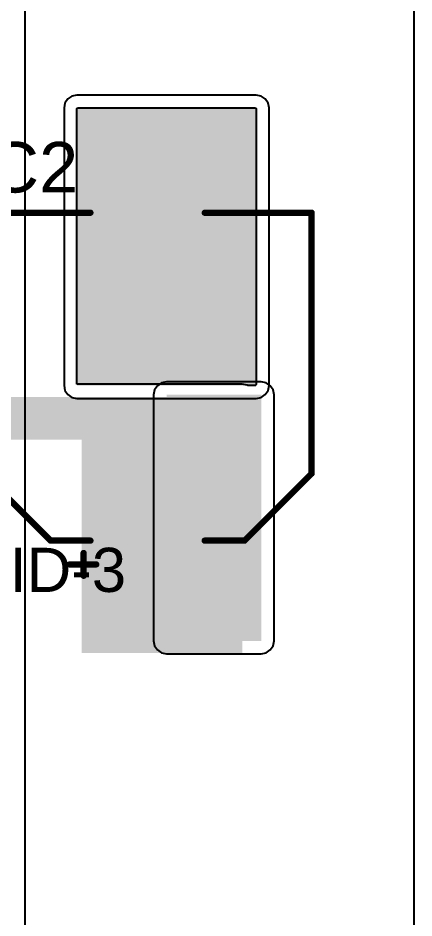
# Model space of a CAD drawing. Header units: millimetres. Extents: x 0.3 to 65.6, y 0.3 to 58.5.
# Drawn here: x 57.59 to 65.56, y 11.56 to 29.67 of the extents above; entities that cross this region are included whole.
import ezdxf

# ---------------------------------------------------------------- set-up
doc = ezdxf.new("R2010")
doc.units = ezdxf.units.MM
for name, color, linetype in [('BottomLayer', 5, 'Continuous'), ('BottomSolder', 6, 'Continuous'), ('TopLayer', 1, 'Continuous'), ('TopOverlay', 2, 'Continuous'), ('TopPaste', 8, 'Continuous'), ('TopSolder', 216, 'Continuous'), ('ViaHoleLayer', 16, 'Continuous')]:
    doc.layers.add(name, color=color, linetype=linetype)
doc.styles.add('Arial', font='', dxfattribs={"height": 0.2})
doc.styles.get('Arial').set_extended_font_data('Arial')

# ---------------------------------------------------------------- blocks, each defined once
blk = doc.blocks.new('50SVPF10M_60')
at = {"layer": 'TopLayer'}
for points in [[(-4.55, 0.8), (-1.05, 0.8), (-1.05, -0.8), (-4.55, -0.8)], [(1.05, 0.8), (4.55, 0.8), (4.55, -0.8), (1.05, -0.8)]]:
    blk.add_hatch(color=1, dxfattribs=at).paths.add_polyline_path(points)
at = {"layer": 'TopPaste'}
for points in [[(-4.55, 0.8), (-1.05, 0.8), (-1.05, -0.8), (-4.55, -0.8)], [(1.05, 0.8), (4.55, 0.8), (4.55, -0.8), (1.05, -0.8)]]:
    blk.add_hatch(color=8, dxfattribs=at).paths.add_polyline_path(points)
at = {"layer": 'TopSolder'}
for points in [[(-4.652, 0.902), (-0.948, 0.902), (-0.948, -0.902), (-4.652, -0.902)], [(0.948, 0.902), (4.652, 0.902), (4.652, -0.902), (0.948, -0.902)]]:
    blk.add_hatch(color=216, dxfattribs=at).paths.add_polyline_path(points)
at = {"layer": 'TopOverlay', "const_width": 0.127}
for points in [[(-1.95, 3.3), (-3.3, 1.95)], [(-1.95, 3.3), (3.3, 3.3)], [(3.3, 3.3), (3.3, 1.15)], [(-3.3, 1.95), (-3.3, 1.15)], [(-3.779, 1.567), (-3.779, 1.033)], [(-4.007, 1.287), (-3.55, 1.287)], [(-3.3, -1.15), (-3.3, -1.95)], [(3.3, -1.15), (3.3, -3.3)], [(-3.3, -1.95), (-1.95, -3.3)], [(-1.95, -3.3), (3.3, -3.3)]]:
    blk.add_lwpolyline(points, dxfattribs=at)
at = {"layer": 'TopOverlay', "const_width": 0.0635}
for points in [[(-1.982, 3.3, 1), (-1.918, 3.3, 1)], [(-1.982, 3.3, 1), (-1.918, 3.3, 1)], [(3.268, 3.3, 1), (3.332, 3.3, 1)], [(3.268, 3.3, 1), (3.332, 3.3, 1)], [(-3.332, 1.95, 1), (-3.268, 1.95, 1)], [(-3.332, 1.95, 1), (-3.268, 1.95, 1)], [(-3.81, 1.567, 1), (-3.747, 1.567, 1)], [(-4.039, 1.287, 1), (-3.975, 1.287, 1)], [(-3.582, 1.287, 1), (-3.518, 1.287, 1)], [(-3.81, 1.033, 1), (-3.747, 1.033, 1)], [(-3.332, 1.15, 1), (-3.268, 1.15, 1)], [(3.268, 1.15, 1), (3.332, 1.15, 1)], [(-3.332, -1.15, 1), (-3.268, -1.15, 1)], [(3.268, -1.15, 1), (3.332, -1.15, 1)], [(-3.332, -1.95, 1), (-3.268, -1.95, 1)], [(-3.332, -1.95, 1), (-3.268, -1.95, 1)], [(-1.982, -3.3, 1), (-1.918, -3.3, 1)], [(-1.982, -3.3, 1), (-1.918, -3.3, 1)], [(3.268, -3.3, 1), (3.332, -3.3, 1)], [(3.268, -3.3, 1), (3.332, -3.3, 1)]]:
    blk.add_lwpolyline(points, format="xyb", close=True, dxfattribs=at)

msp = doc.modelspace()

# ---------------------------------------------------------------- hatches: boundary and pattern name
at = {"layer": 'BottomLayer'}
h = msp.add_hatch(color=5, dxfattribs=at)
edge = h.paths.add_edge_path()
edge.add_arc((61.53, 26.889), 0.3, 0, 360)
h = msp.add_hatch(color=5, dxfattribs=at)
edge = h.paths.add_edge_path()
edge.add_arc((61.53, 25.792), 0.3, 0, 360)
h = msp.add_hatch(color=5, dxfattribs=at)
edge = h.paths.add_edge_path()
edge.add_arc((61.53, 24.669), 0.3, 0, 360)
h = msp.add_hatch(color=5, dxfattribs=at)
edge = h.paths.add_edge_path()
edge.add_arc((61.53, 23.547), 0.3, 0, 360)
msp.add_hatch(color=5, dxfattribs=at).paths.add_polyline_path([(62.484, 17.137), (62.484, 22.09), (60.579, 22.09), (60.579, 17.137)])
h = msp.add_hatch(color=5, dxfattribs=at)
edge = h.paths.add_edge_path()
edge.add_arc((61.53, 21.289), 0.3, 0, 360)
h = msp.add_hatch(color=5, dxfattribs=at)
edge = h.paths.add_edge_path()
edge.add_arc((61.53, 20.192), 0.3, 0, 360)
h = msp.add_hatch(color=5, dxfattribs=at)
edge = h.paths.add_edge_path()
edge.add_arc((61.53, 19.069), 0.3, 0, 360)
h = msp.add_hatch(color=5, dxfattribs=at)
edge = h.paths.add_edge_path()
edge.add_arc((61.53, 17.947), 0.3, 0, 360)
at = {"layer": 'BottomSolder'}
h = msp.add_hatch(color=6, dxfattribs=at)
edge = h.paths.add_edge_path()
edge.add_arc((61.53, 26.889), 0.15, 0, 360)
h = msp.add_hatch(color=6, dxfattribs=at)
edge = h.paths.add_edge_path()
edge.add_arc((61.53, 25.792), 0.15, 0, 360)
h = msp.add_hatch(color=6, dxfattribs=at)
edge = h.paths.add_edge_path()
edge.add_arc((61.53, 24.669), 0.15, 0, 360)
h = msp.add_hatch(color=6, dxfattribs=at)
edge = h.paths.add_edge_path()
edge.add_arc((61.53, 23.547), 0.15, 0, 360)
h = msp.add_hatch(color=6, dxfattribs=at)
edge = h.paths.add_edge_path()
edge.add_arc((61.53, 21.289), 0.15, 0, 360)
h = msp.add_hatch(color=6, dxfattribs=at)
edge = h.paths.add_edge_path()
edge.add_arc((61.53, 20.192), 0.15, 0, 360)
h = msp.add_hatch(color=6, dxfattribs=at)
edge = h.paths.add_edge_path()
edge.add_arc((61.53, 19.069), 0.15, 0, 360)
h = msp.add_hatch(color=6, dxfattribs=at)
edge = h.paths.add_edge_path()
edge.add_arc((61.53, 17.947), 0.15, 0, 360)
at = {"layer": 'TopLayer'}
for points in [[(58.776, 22.276), (62.382, 22.276), (62.382, 27.864), (58.776, 27.864)], [(60.951, 22.047), (52.315, 22.047), (52.315, 21.184), (60.951, 21.184)], [(62.103, 22.047), (58.871, 22.047), (58.871, 16.891), (62.103, 16.891)]]:
    msp.add_hatch(color=1, dxfattribs=at).paths.add_polyline_path(points)
h = msp.add_hatch(color=1, dxfattribs=at)
edge = h.paths.add_edge_path()
edge.add_arc((61.53, 26.889), 0.3, 0, 360)
h = msp.add_hatch(color=1, dxfattribs=at)
edge = h.paths.add_edge_path()
edge.add_arc((61.53, 25.792), 0.3, 0, 360)
h = msp.add_hatch(color=1, dxfattribs=at)
edge = h.paths.add_edge_path()
edge.add_arc((61.53, 24.669), 0.3, 0, 360)
h = msp.add_hatch(color=1, dxfattribs=at)
edge = h.paths.add_edge_path()
edge.add_arc((61.53, 23.547), 0.3, 0, 360)
h = msp.add_hatch(color=1, dxfattribs=at)
edge = h.paths.add_edge_path()
edge.add_arc((61.53, 21.289), 0.3, 0, 360)
h = msp.add_hatch(color=1, dxfattribs=at)
edge = h.paths.add_edge_path()
edge.add_arc((61.53, 20.192), 0.3, 0, 360)
h = msp.add_hatch(color=1, dxfattribs=at)
edge = h.paths.add_edge_path()
edge.add_arc((61.53, 19.069), 0.3, 0, 360)
h = msp.add_hatch(color=1, dxfattribs=at)
edge = h.paths.add_edge_path()
edge.add_arc((61.53, 17.947), 0.3, 0, 360)
at = {"layer": 'TopSolder'}
h = msp.add_hatch(color=216, dxfattribs=at)
edge = h.paths.add_edge_path()
edge.add_arc((61.53, 26.889), 0.15, 0, 360)
h = msp.add_hatch(color=216, dxfattribs=at)
edge = h.paths.add_edge_path()
edge.add_arc((61.53, 25.792), 0.15, 0, 360)
h = msp.add_hatch(color=216, dxfattribs=at)
edge = h.paths.add_edge_path()
edge.add_arc((61.53, 24.669), 0.15, 0, 360)
h = msp.add_hatch(color=216, dxfattribs=at)
edge = h.paths.add_edge_path()
edge.add_arc((61.53, 23.547), 0.15, 0, 360)
h = msp.add_hatch(color=216, dxfattribs=at)
edge = h.paths.add_edge_path()
edge.add_arc((61.53, 21.289), 0.15, 0, 360)
h = msp.add_hatch(color=216, dxfattribs=at)
edge = h.paths.add_edge_path()
edge.add_arc((61.53, 20.192), 0.15, 0, 360)
h = msp.add_hatch(color=216, dxfattribs=at)
edge = h.paths.add_edge_path()
edge.add_arc((61.53, 19.069), 0.15, 0, 360)
h = msp.add_hatch(color=216, dxfattribs=at)
edge = h.paths.add_edge_path()
edge.add_arc((61.53, 17.947), 0.15, 0, 360)
at = {"layer": 'ViaHoleLayer'}
h = msp.add_hatch(color=16, dxfattribs=at)
edge = h.paths.add_edge_path()
edge.add_arc((61.53, 26.889), 0.15, 0, 360)
h = msp.add_hatch(color=16, dxfattribs=at)
edge = h.paths.add_edge_path()
edge.add_arc((61.53, 25.792), 0.15, 0, 360)
h = msp.add_hatch(color=16, dxfattribs=at)
edge = h.paths.add_edge_path()
edge.add_arc((61.53, 24.669), 0.15, 0, 360)
h = msp.add_hatch(color=16, dxfattribs=at)
edge = h.paths.add_edge_path()
edge.add_arc((61.53, 23.547), 0.15, 0, 360)
h = msp.add_hatch(color=16, dxfattribs=at)
edge = h.paths.add_edge_path()
edge.add_arc((61.53, 21.289), 0.15, 0, 360)
h = msp.add_hatch(color=16, dxfattribs=at)
edge = h.paths.add_edge_path()
edge.add_arc((61.53, 20.192), 0.15, 0, 360)
h = msp.add_hatch(color=16, dxfattribs=at)
edge = h.paths.add_edge_path()
edge.add_arc((61.53, 19.069), 0.15, 0, 360)
h = msp.add_hatch(color=16, dxfattribs=at)
edge = h.paths.add_edge_path()
edge.add_arc((61.53, 17.947), 0.15, 0, 360)

# ---------------------------------------------------------------- linework, layer by layer
at = {"layer": 'BottomLayer'}
for p, q in [((65.557, 57.429), (65.557, 0.508)), ((60.48, 22.329), (60.396, 22.273)), ((60.579, 22.349), (60.48, 22.329)), ((62.484, 22.349), (60.579, 22.349)), ((62.583, 22.329), (62.484, 22.349)), ((62.667, 22.273), (62.583, 22.329)), ((60.34, 22.189), (60.32, 22.09)), ((60.396, 22.273), (60.34, 22.189)), ((62.723, 22.189), (62.667, 22.273)), ((62.743, 22.09), (62.723, 22.189)), ((60.32, 22.09), (60.32, 17.137)), ((62.743, 17.137), (62.743, 22.09)), ((60.32, 17.137), (60.34, 17.038)), ((60.34, 17.038), (60.396, 16.954)), ((62.667, 16.954), (62.723, 17.038)), ((62.723, 17.038), (62.743, 17.137)), ((60.396, 16.954), (60.48, 16.898)), ((60.48, 16.898), (60.579, 16.878)), ((60.579, 16.878), (62.484, 16.878)), ((62.484, 16.878), (62.583, 16.898)), ((62.583, 16.898), (62.667, 16.954))]:
    msp.add_line(p, q, dxfattribs=at)
at = {"layer": 'TopLayer'}
for p, q in [((65.557, 57.379), (65.557, 0.508)), ((57.734, 7.569), (57.734, 40.056)), ((58.676, 28.103), (58.592, 28.047)), ((58.776, 28.123), (58.676, 28.103)), ((62.382, 28.123), (58.776, 28.123)), ((62.482, 28.103), (62.382, 28.123)), ((62.566, 28.047), (62.482, 28.103)), ((58.536, 27.963), (58.517, 27.864)), ((58.592, 28.047), (58.536, 27.963)), ((62.622, 27.963), (62.566, 28.047)), ((62.641, 27.864), (62.622, 27.963)), ((58.517, 27.864), (58.517, 22.276)), ((58.776, 27.838), (58.78, 27.86)), ((58.776, 22.306), (58.776, 27.838)), ((58.78, 27.86), (58.801, 27.864)), ((58.801, 27.864), (62.357, 27.864)), ((62.357, 27.864), (62.378, 27.86)), ((62.378, 27.86), (62.382, 27.838)), ((62.382, 27.838), (62.382, 22.301)), ((62.641, 22.276), (62.641, 27.864)), ((62.103, 22.306), (58.776, 22.306)), ((62.202, 22.286), (62.103, 22.306)), ((62.218, 22.276), (62.202, 22.286)), ((62.382, 22.301), (62.378, 22.28)), ((58.517, 22.276), (58.536, 22.177)), ((58.536, 22.177), (58.592, 22.093)), ((62.357, 22.276), (62.218, 22.276)), ((62.378, 22.28), (62.357, 22.276)), ((62.566, 22.093), (62.622, 22.177)), ((62.622, 22.177), (62.641, 22.276)), ((58.592, 22.093), (58.676, 22.037)), ((58.676, 22.037), (58.776, 22.017)), ((58.776, 22.017), (62.382, 22.017)), ((62.382, 22.017), (62.482, 22.037)), ((62.482, 22.037), (62.566, 22.093))]:
    msp.add_line(p, q, dxfattribs=at)

# ---------------------------------------------------------------- block references
at = {"rotation": 90}
msp.add_blockref('50SVPF10M_60', (60.198, 22.454), dxfattribs=at)

# ---------------------------------------------------------------- texts
at = {"layer": 'TopOverlay', "style": 'Arial'}
msp.add_text('C2', height=1.016, dxfattribs=at).set_placement((56.989, 26.162))
msp.add_text('SOLENOID-3', height=0.889, rotation=360, dxfattribs=at).set_placement((52.245, 18.121))

doc.saveas('drawing.dxf')
